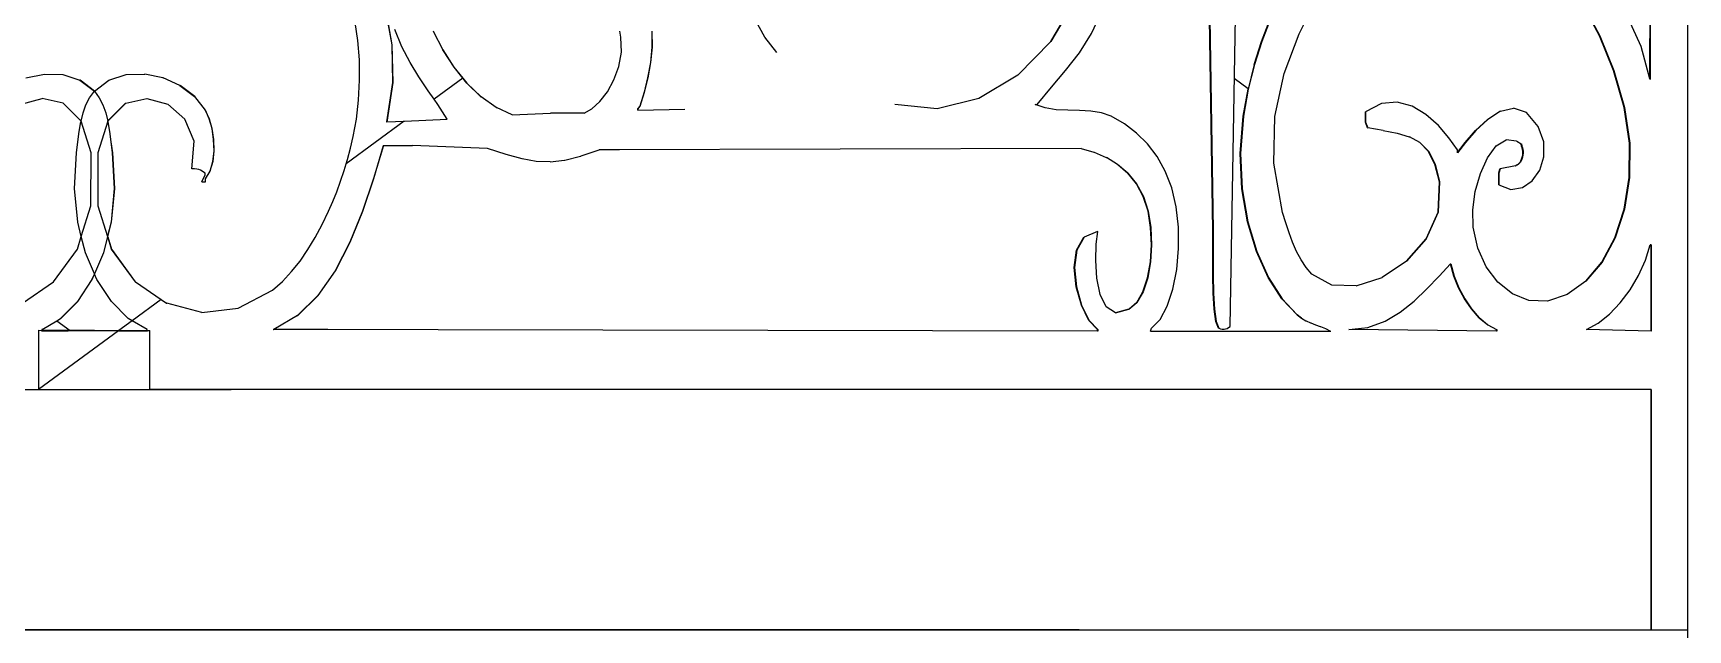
# Model space of a CAD drawing. Header units: inches. Extents: x 1397 to 20304, y -27267 to -746.
# Drawn here: x 14241.66 to 14258.23, y -21189.11 to -21183.13 of the extents above; entities that cross this region are included whole.
import ezdxf

# ---------------------------------------------------------------- set-up
doc = ezdxf.new("R2010")
doc.units = ezdxf.units.IN
doc.header["$LTSCALE"] = 17
doc.header["$MEASUREMENT"] = 0
doc.layers.add('25 BOT BAR', color=12, linetype='Continuous', lineweight=25)

msp = doc.modelspace()

# ---------------------------------------------------------------- linework, layer by layer
for p, q in [((14258.234, -21189.111), (14258.234, -21165.111)), ((14257.854, -21183.592), (14257.859, -21175.374)), ((14257.861, -21175.374), (14257.856, -21183.6)), ((14253.649, -21186.074), (14253.727, -21181.536)), ((14253.478, -21185.108), (14253.433, -21182.37)), ((14253.436, -21182.37), (14253.481, -21185.108)), ((14245.195, -21182.906), (14245.257, -21183.253)), ((14245.259, -21183.253), (14245.197, -21182.906)), ((14251.854, -21183.217), (14252.1, -21182.796)), ((14252.102, -21182.796), (14251.856, -21183.217)), ((14252.263, -21183.138), (14252.364, -21182.916)), ((14254.34, -21183.141), (14254.522, -21182.778)), ((14257.349, -21183.162), (14257.179, -21182.844)), ((14257.181, -21182.844), (14257.351, -21183.162)), ((14257.767, -21183.267), (14257.604, -21182.912)), ((14244.916, -21183.209), (14244.888, -21183.028)), ((14245.356, -21183.272), (14245.285, -21183.097)), ((14248.992, -21183.175), (14248.865, -21182.943)), ((14253.965, -21183.217), (14254.048, -21183.001)), ((14254.051, -21183.001), (14253.967, -21183.217)), ((14244.931, -21183.403), (14244.916, -21183.209)), ((14245.257, -21183.253), (14245.259, -21183.253)), ((14245.257, -21183.253), (14245.264, -21183.628)), ((14245.266, -21183.628), (14245.259, -21183.253)), ((14245.438, -21183.429), (14245.356, -21183.272)), ((14245.67, -21183.115), (14245.765, -21183.3)), ((14245.767, -21183.3), (14245.673, -21183.115)), ((14247.55, -21183.175), (14247.539, -21183.116)), ((14247.554, -21183.326), (14247.55, -21183.175)), ((14247.86, -21183.115), (14247.861, -21183.274)), ((14247.863, -21183.274), (14247.863, -21183.115)), ((14249.112, -21183.327), (14248.992, -21183.175)), ((14251.523, -21183.555), (14251.854, -21183.217)), ((14251.856, -21183.217), (14251.525, -21183.555)), ((14251.854, -21183.217), (14251.856, -21183.217)), ((14252.14, -21183.331), (14252.263, -21183.138)), ((14253.891, -21183.447), (14253.965, -21183.217)), ((14253.967, -21183.217), (14253.894, -21183.447)), ((14253.965, -21183.217), (14253.967, -21183.217)), ((14254.191, -21183.538), (14254.34, -21183.141)), ((14257.349, -21183.162), (14257.351, -21183.162)), ((14257.49, -21183.507), (14257.349, -21183.162)), ((14257.351, -21183.162), (14257.492, -21183.507)), ((14257.854, -21183.592), (14257.767, -21183.267)), ((14244.933, -21183.604), (14244.931, -21183.403)), ((14245.526, -21183.573), (14245.438, -21183.429)), ((14245.765, -21183.3), (14245.767, -21183.3)), ((14245.765, -21183.3), (14245.877, -21183.476)), ((14245.88, -21183.476), (14245.767, -21183.3)), ((14247.528, -21183.47), (14247.554, -21183.326)), ((14247.846, -21183.43), (14247.818, -21183.581)), ((14247.82, -21183.581), (14247.848, -21183.43)), ((14247.861, -21183.274), (14247.846, -21183.43)), ((14247.846, -21183.43), (14247.848, -21183.43)), ((14247.848, -21183.43), (14247.863, -21183.274)), ((14247.861, -21183.274), (14247.863, -21183.274)), ((14252.003, -21183.507), (14252.14, -21183.331)), ((14241.592, -21183.583), (14241.776, -21183.544)), ((14241.778, -21183.544), (14241.776, -21183.544)), ((14241.778, -21183.544), (14241.96, -21183.549)), ((14241.962, -21183.549), (14241.96, -21183.549)), ((14241.962, -21183.549), (14242.131, -21183.605)), ((14242.423, -21183.605), (14242.595, -21183.549)), ((14242.595, -21183.549), (14242.779, -21183.544)), ((14242.779, -21183.544), (14242.781, -21183.544)), ((14242.963, -21183.583), (14242.781, -21183.544)), ((14242.963, -21183.583), (14242.965, -21183.583)), ((14243.134, -21183.66), (14242.965, -21183.583)), ((14244.922, -21183.804), (14244.933, -21183.604)), ((14245.62, -21183.711), (14245.526, -21183.573)), ((14245.965, -21183.586), (14245.679, -21183.796)), ((14245.877, -21183.476), (14245.88, -21183.476)), ((14245.877, -21183.476), (14245.965, -21183.586)), ((14246.008, -21183.636), (14245.88, -21183.476)), ((14245.965, -21183.586), (14246.006, -21183.636)), ((14247.414, -21183.721), (14247.48, -21183.603)), ((14247.48, -21183.603), (14247.528, -21183.47)), ((14247.818, -21183.581), (14247.782, -21183.727)), ((14247.784, -21183.727), (14247.82, -21183.581)), ((14247.818, -21183.581), (14247.82, -21183.581)), ((14251.523, -21183.555), (14251.135, -21183.789)), ((14251.523, -21183.555), (14251.525, -21183.555)), ((14251.86, -21183.675), (14252.003, -21183.507)), ((14253.831, -21183.692), (14253.692, -21183.588)), ((14253.891, -21183.447), (14253.83, -21183.696)), ((14253.894, -21183.447), (14253.832, -21183.696)), ((14253.891, -21183.447), (14253.894, -21183.447)), ((14254.099, -21183.97), (14254.191, -21183.538)), ((14257.49, -21183.507), (14257.492, -21183.507)), ((14257.596, -21183.878), (14257.49, -21183.507)), ((14257.492, -21183.507), (14257.598, -21183.878)), ((14257.856, -21183.6), (14257.854, -21183.592)), ((14242.133, -21183.605), (14242.131, -21183.605)), ((14242.131, -21183.605), (14242.277, -21183.717)), ((14242.278, -21183.716), (14242.133, -21183.605)), ((14242.229, -21183.781), (14242.277, -21183.717)), ((14242.277, -21183.717), (14242.278, -21183.717)), ((14242.278, -21183.716), (14242.423, -21183.605)), ((14242.278, -21183.717), (14242.278, -21183.716)), ((14242.278, -21183.717), (14242.326, -21183.781)), ((14243.134, -21183.66), (14243.136, -21183.66)), ((14243.134, -21183.66), (14243.28, -21183.77)), ((14243.282, -21183.77), (14243.136, -21183.66)), ((14243.28, -21183.77), (14243.282, -21183.77)), ((14243.28, -21183.77), (14243.387, -21183.907)), ((14243.389, -21183.907), (14243.282, -21183.77)), ((14245.264, -21183.628), (14245.205, -21184.025)), ((14245.207, -21184.024), (14245.266, -21183.628)), ((14245.264, -21183.628), (14245.266, -21183.628)), ((14245.679, -21183.796), (14245.62, -21183.711)), ((14246.006, -21183.636), (14246.008, -21183.636)), ((14246.006, -21183.636), (14246.148, -21183.773)), ((14246.15, -21183.773), (14246.008, -21183.636)), ((14247.338, -21183.819), (14247.414, -21183.721)), ((14247.782, -21183.727), (14247.74, -21183.864)), ((14247.743, -21183.864), (14247.784, -21183.727)), ((14247.782, -21183.727), (14247.784, -21183.727)), ((14251.719, -21183.849), (14251.86, -21183.675)), ((14253.781, -21183.966), (14253.83, -21183.696)), ((14253.832, -21183.696), (14253.783, -21183.966)), ((14253.83, -21183.696), (14253.832, -21183.696)), ((14241.545, -21183.847), (14241.753, -21183.788)), ((14241.966, -21183.837), (14241.753, -21183.788)), ((14242.142, -21184.012), (14241.966, -21183.837)), ((14242.144, -21184.017), (14242.164, -21183.934)), ((14242.164, -21183.934), (14242.192, -21183.853)), ((14242.192, -21183.853), (14242.229, -21183.781)), ((14242.326, -21183.781), (14242.362, -21183.853)), ((14242.362, -21183.853), (14242.391, -21183.934)), ((14242.391, -21183.934), (14242.411, -21184.017)), ((14242.589, -21183.837), (14242.412, -21184.012)), ((14242.415, -21184.012), (14242.591, -21183.837)), ((14242.589, -21183.837), (14242.591, -21183.837)), ((14242.591, -21183.837), (14242.801, -21183.788)), ((14242.801, -21183.788), (14243.011, -21183.847)), ((14243.182, -21183.996), (14243.011, -21183.847)), ((14243.387, -21183.907), (14243.425, -21183.991)), ((14243.387, -21183.907), (14243.389, -21183.907)), ((14243.427, -21183.991), (14243.389, -21183.907)), ((14244.901, -21183.995), (14244.922, -21183.804)), ((14245.716, -21183.85), (14245.679, -21183.796)), ((14245.811, -21183.995), (14245.716, -21183.85)), ((14246.148, -21183.773), (14246.15, -21183.773)), ((14246.301, -21183.88), (14246.15, -21183.773)), ((14246.301, -21183.88), (14246.303, -21183.88)), ((14246.461, -21183.951), (14246.303, -21183.88)), ((14247.18, -21183.937), (14247.258, -21183.893)), ((14247.258, -21183.893), (14247.338, -21183.819)), ((14247.74, -21183.864), (14247.718, -21183.893)), ((14247.718, -21183.893), (14247.718, -21183.907)), ((14247.718, -21183.893), (14247.72, -21183.893)), ((14247.718, -21183.907), (14247.72, -21183.907)), ((14247.72, -21183.893), (14247.743, -21183.864)), ((14247.72, -21183.907), (14247.72, -21183.893)), ((14247.72, -21183.907), (14248.19, -21183.897)), ((14247.74, -21183.864), (14247.743, -21183.864)), ((14250.716, -21183.894), (14250.294, -21183.849)), ((14251.133, -21183.789), (14250.716, -21183.894)), ((14251.133, -21183.789), (14251.135, -21183.789)), ((14251.798, -21183.884), (14251.697, -21183.849)), ((14251.697, -21183.849), (14251.719, -21183.849)), ((14251.908, -21183.901), (14251.798, -21183.884)), ((14252.024, -21183.907), (14251.908, -21183.901)), ((14252.141, -21183.909), (14252.024, -21183.907)), ((14252.256, -21183.915), (14252.141, -21183.909)), ((14252.363, -21183.932), (14252.256, -21183.915)), ((14252.46, -21183.966), (14252.363, -21183.932)), ((14255.004, -21183.922), (14255.006, -21183.922)), ((14255.004, -21184.025), (14255.004, -21183.922)), ((14255.165, -21183.838), (14255.006, -21183.922)), ((14255.006, -21183.922), (14255.006, -21184.025)), ((14255.165, -21183.838), (14255.167, -21183.838)), ((14255.322, -21183.824), (14255.167, -21183.838)), ((14255.322, -21183.824), (14255.324, -21183.824)), ((14255.473, -21183.866), (14255.324, -21183.824)), ((14255.611, -21183.95), (14255.473, -21183.866)), ((14256.356, -21183.916), (14256.23, -21183.998)), ((14256.356, -21183.916), (14256.358, -21183.916)), ((14256.358, -21183.916), (14256.487, -21183.885)), ((14256.487, -21183.885), (14256.489, -21183.885)), ((14256.487, -21183.885), (14256.488, -21183.885)), ((14256.617, -21183.929), (14256.489, -21183.885)), ((14256.734, -21184.068), (14256.617, -21183.929)), ((14257.649, -21184.237), (14257.596, -21183.878)), ((14257.596, -21183.878), (14257.598, -21183.878)), ((14257.598, -21183.878), (14257.651, -21184.237)), ((14242.125, -21184.118), (14242.142, -21184.022)), ((14242.144, -21184.017), (14242.142, -21184.012)), ((14242.142, -21184.022), (14242.144, -21184.017)), ((14242.244, -21184.332), (14242.144, -21184.017)), ((14242.411, -21184.017), (14242.31, -21184.332)), ((14242.412, -21184.013), (14242.411, -21184.017)), ((14242.411, -21184.017), (14242.412, -21184.021)), ((14242.412, -21184.012), (14242.415, -21184.012)), ((14242.412, -21184.012), (14242.412, -21184.013)), ((14242.413, -21184.017), (14242.412, -21184.013)), ((14242.412, -21184.021), (14242.413, -21184.017)), ((14242.412, -21184.021), (14242.412, -21184.022)), ((14242.412, -21184.022), (14242.429, -21184.118)), ((14242.414, -21184.022), (14242.412, -21184.022)), ((14242.413, -21184.017), (14242.415, -21184.012)), ((14242.414, -21184.022), (14242.413, -21184.017)), ((14242.431, -21184.118), (14242.414, -21184.022)), ((14243.275, -21184.217), (14243.182, -21183.996)), ((14243.425, -21183.991), (14243.427, -21183.991)), ((14243.425, -21183.991), (14243.453, -21184.091)), ((14243.455, -21184.091), (14243.427, -21183.991)), ((14243.453, -21184.091), (14243.455, -21184.091)), ((14243.453, -21184.091), (14243.469, -21184.2)), ((14243.471, -21184.2), (14243.455, -21184.091)), ((14245.379, -21184.016), (14244.797, -21184.443)), ((14244.868, -21184.171), (14244.901, -21183.995)), ((14245.205, -21184.025), (14245.207, -21184.024)), ((14245.207, -21184.024), (14245.379, -21184.016)), ((14245.379, -21184.016), (14245.381, -21184.016)), ((14245.381, -21184.016), (14245.811, -21183.995)), ((14246.461, -21183.951), (14246.843, -21183.937)), ((14247.18, -21183.937), (14246.843, -21183.937)), ((14252.591, -21184.043), (14252.46, -21183.966)), ((14252.713, -21184.135), (14252.591, -21184.043)), ((14253.751, -21184.339), (14253.781, -21183.966)), ((14253.783, -21183.966), (14253.753, -21184.339)), ((14253.781, -21183.966), (14253.783, -21183.966)), ((14254.086, -21184.435), (14254.099, -21183.97)), ((14255.004, -21184.025), (14255.006, -21184.025)), ((14255.027, -21184.083), (14255.004, -21184.025)), ((14255.006, -21184.025), (14255.029, -21184.083)), ((14255.027, -21184.083), (14255.029, -21184.083)), ((14255.181, -21184.108), (14255.029, -21184.083)), ((14255.735, -21184.06), (14255.611, -21183.95)), ((14255.841, -21184.183), (14255.735, -21184.06)), ((14256.108, -21184.109), (14256.227, -21183.998)), ((14256.23, -21183.998), (14256.11, -21184.109)), ((14256.227, -21183.998), (14256.23, -21183.998)), ((14256.79, -21184.222), (14256.734, -21184.068)), ((14242.097, -21184.332), (14242.111, -21184.222)), ((14242.111, -21184.222), (14242.125, -21184.118)), ((14242.429, -21184.118), (14242.443, -21184.222)), ((14242.431, -21184.118), (14242.429, -21184.118)), ((14242.446, -21184.222), (14242.431, -21184.118)), ((14242.443, -21184.222), (14242.457, -21184.332)), ((14242.446, -21184.222), (14242.443, -21184.222)), ((14242.46, -21184.332), (14242.446, -21184.222)), ((14243.253, -21184.493), (14243.275, -21184.217)), ((14243.469, -21184.2), (14243.471, -21184.2)), ((14243.469, -21184.2), (14243.473, -21184.312)), ((14243.475, -21184.312), (14243.471, -21184.2)), ((14244.841, -21184.286), (14244.868, -21184.171)), ((14245.171, -21184.259), (14245.073, -21184.59)), ((14245.075, -21184.59), (14245.173, -21184.259)), ((14245.173, -21184.259), (14245.171, -21184.259)), ((14245.173, -21184.259), (14245.463, -21184.259)), ((14246.215, -21184.288), (14245.463, -21184.259)), ((14252.823, -21184.243), (14252.713, -21184.135)), ((14252.92, -21184.37), (14252.823, -21184.243)), ((14255.181, -21184.108), (14255.184, -21184.108)), ((14255.184, -21184.108), (14255.321, -21184.135)), ((14255.321, -21184.135), (14255.323, -21184.135)), ((14255.323, -21184.135), (14255.443, -21184.172)), ((14255.443, -21184.172), (14255.445, -21184.172)), ((14255.548, -21184.229), (14255.445, -21184.172)), ((14255.548, -21184.229), (14255.55, -21184.229)), ((14255.634, -21184.318), (14255.548, -21184.229)), ((14255.55, -21184.229), (14255.636, -21184.318)), ((14255.926, -21184.303), (14255.841, -21184.183)), ((14256.007, -21184.228), (14255.926, -21184.332)), ((14255.926, -21184.329), (14256.005, -21184.228)), ((14256.005, -21184.228), (14256.108, -21184.109)), ((14256.005, -21184.228), (14256.007, -21184.228)), ((14256.11, -21184.109), (14256.007, -21184.228)), ((14256.108, -21184.109), (14256.11, -21184.109)), ((14256.227, -21184.382), (14256.315, -21184.263)), ((14256.315, -21184.263), (14256.414, -21184.202)), ((14256.519, -21184.215), (14256.414, -21184.202)), ((14256.519, -21184.215), (14256.521, -21184.215)), ((14256.521, -21184.215), (14256.564, -21184.244)), ((14256.564, -21184.244), (14256.566, -21184.244)), ((14256.569, -21184.265), (14256.564, -21184.244)), ((14256.566, -21184.244), (14256.571, -21184.265)), ((14256.569, -21184.265), (14256.571, -21184.265)), ((14256.574, -21184.284), (14256.569, -21184.265)), ((14256.571, -21184.265), (14256.576, -21184.284)), ((14256.792, -21184.372), (14256.79, -21184.222)), ((14257.647, -21184.579), (14257.649, -21184.237)), ((14257.649, -21184.237), (14257.651, -21184.237)), ((14257.651, -21184.237), (14257.649, -21184.579)), ((14242.078, -21184.691), (14242.097, -21184.332)), ((14242.243, -21184.863), (14242.244, -21184.332)), ((14242.31, -21184.332), (14242.312, -21184.863)), ((14242.46, -21184.332), (14242.457, -21184.332)), ((14242.457, -21184.332), (14242.477, -21184.691)), ((14242.479, -21184.691), (14242.46, -21184.332)), ((14243.462, -21184.419), (14243.434, -21184.516)), ((14243.436, -21184.516), (14243.464, -21184.419)), ((14243.473, -21184.312), (14243.462, -21184.419)), ((14243.462, -21184.419), (14243.464, -21184.419)), ((14243.464, -21184.419), (14243.475, -21184.312)), ((14243.473, -21184.312), (14243.475, -21184.312)), ((14244.797, -21184.443), (14244.81, -21184.4)), ((14244.81, -21184.4), (14244.841, -21184.286)), ((14246.4, -21184.35), (14246.215, -21184.288)), ((14246.559, -21184.394), (14246.4, -21184.35)), ((14246.702, -21184.419), (14246.559, -21184.394)), ((14246.84, -21184.423), (14246.702, -21184.419)), ((14246.84, -21184.423), (14246.842, -21184.423)), ((14246.842, -21184.423), (14246.985, -21184.406)), ((14246.985, -21184.406), (14246.987, -21184.406)), ((14246.987, -21184.406), (14247.146, -21184.366)), ((14247.146, -21184.366), (14247.149, -21184.366)), ((14247.337, -21184.303), (14247.149, -21184.366)), ((14252.157, -21184.288), (14247.332, -21184.303)), ((14247.337, -21184.303), (14247.339, -21184.303)), ((14247.534, -21184.302), (14247.339, -21184.303)), ((14252.157, -21184.288), (14252.285, -21184.327)), ((14252.285, -21184.327), (14252.288, -21184.327)), ((14252.288, -21184.327), (14252.409, -21184.381)), ((14252.409, -21184.381), (14252.411, -21184.381)), ((14252.523, -21184.451), (14252.411, -21184.381)), ((14253.001, -21184.517), (14252.92, -21184.37)), ((14253.751, -21184.339), (14253.753, -21184.339)), ((14253.767, -21184.694), (14253.751, -21184.339)), ((14253.753, -21184.339), (14253.769, -21184.694)), ((14255.634, -21184.318), (14255.636, -21184.318)), ((14255.7, -21184.446), (14255.634, -21184.318)), ((14255.636, -21184.318), (14255.702, -21184.446)), ((14255.926, -21184.329), (14255.926, -21184.303)), ((14255.926, -21184.332), (14255.926, -21184.329)), ((14256.156, -21184.54), (14256.227, -21184.382)), ((14256.545, -21184.436), (14256.553, -21184.425)), ((14256.556, -21184.425), (14256.547, -21184.436)), ((14256.553, -21184.425), (14256.561, -21184.412)), ((14256.553, -21184.425), (14256.556, -21184.425)), ((14256.563, -21184.412), (14256.556, -21184.425)), ((14256.561, -21184.412), (14256.568, -21184.396)), ((14256.561, -21184.412), (14256.563, -21184.412)), ((14256.57, -21184.396), (14256.563, -21184.412)), ((14256.568, -21184.396), (14256.575, -21184.376)), ((14256.568, -21184.396), (14256.57, -21184.396)), ((14256.577, -21184.376), (14256.57, -21184.396)), ((14256.574, -21184.284), (14256.576, -21184.284)), ((14256.578, -21184.301), (14256.574, -21184.284)), ((14256.575, -21184.376), (14256.58, -21184.355)), ((14256.575, -21184.376), (14256.577, -21184.376)), ((14256.576, -21184.284), (14256.58, -21184.301)), ((14256.582, -21184.355), (14256.577, -21184.376)), ((14256.578, -21184.301), (14256.58, -21184.301)), ((14256.581, -21184.318), (14256.578, -21184.301)), ((14256.58, -21184.301), (14256.583, -21184.318)), ((14256.58, -21184.355), (14256.581, -21184.336)), ((14256.58, -21184.355), (14256.582, -21184.355)), ((14256.581, -21184.318), (14256.583, -21184.318)), ((14256.581, -21184.336), (14256.581, -21184.318)), ((14256.581, -21184.336), (14256.584, -21184.336)), ((14256.584, -21184.336), (14256.582, -21184.355)), ((14256.583, -21184.318), (14256.584, -21184.336)), ((14256.751, -21184.506), (14256.792, -21184.372)), ((14243.28, -21184.494), (14243.253, -21184.493)), ((14243.302, -21184.497), (14243.28, -21184.494)), ((14243.322, -21184.501), (14243.302, -21184.497)), ((14243.339, -21184.508), (14243.322, -21184.501)), ((14243.355, -21184.516), (14243.339, -21184.508)), ((14243.354, -21184.625), (14243.387, -21184.552)), ((14243.371, -21184.525), (14243.355, -21184.516)), ((14243.387, -21184.537), (14243.371, -21184.525)), ((14243.434, -21184.516), (14243.387, -21184.595)), ((14243.387, -21184.552), (14243.387, -21184.537)), ((14243.387, -21184.595), (14243.389, -21184.595)), ((14243.387, -21184.595), (14243.387, -21184.625)), ((14243.389, -21184.595), (14243.436, -21184.516)), ((14243.389, -21184.625), (14243.389, -21184.595)), ((14243.434, -21184.516), (14243.436, -21184.516)), ((14244.742, -21184.618), (14244.777, -21184.51)), ((14244.777, -21184.51), (14244.797, -21184.443)), ((14245.073, -21184.59), (14244.963, -21184.917)), ((14244.965, -21184.917), (14245.075, -21184.59)), ((14245.073, -21184.59), (14245.075, -21184.59)), ((14252.624, -21184.538), (14252.523, -21184.451)), ((14252.523, -21184.451), (14252.525, -21184.451)), ((14252.525, -21184.451), (14252.627, -21184.538)), ((14252.624, -21184.538), (14252.627, -21184.538)), ((14252.711, -21184.644), (14252.624, -21184.538)), ((14252.627, -21184.538), (14252.713, -21184.644)), ((14253.065, -21184.684), (14253.001, -21184.517)), ((14254.176, -21184.932), (14254.086, -21184.435)), ((14255.7, -21184.446), (14255.702, -21184.446)), ((14255.745, -21184.625), (14255.7, -21184.446)), ((14255.702, -21184.446), (14255.747, -21184.625)), ((14256.105, -21184.72), (14256.156, -21184.54)), ((14256.339, -21184.537), (14256.351, -21184.493)), ((14256.339, -21184.537), (14256.342, -21184.537)), ((14256.339, -21184.654), (14256.339, -21184.537)), ((14256.353, -21184.493), (14256.342, -21184.537)), ((14256.342, -21184.537), (14256.342, -21184.654)), ((14256.351, -21184.493), (14256.353, -21184.493)), ((14256.508, -21184.464), (14256.353, -21184.493)), ((14256.508, -21184.464), (14256.51, -21184.464)), ((14256.523, -21184.454), (14256.51, -21184.464)), ((14256.523, -21184.454), (14256.535, -21184.445)), ((14256.523, -21184.454), (14256.525, -21184.454)), ((14256.538, -21184.445), (14256.525, -21184.454)), ((14256.535, -21184.445), (14256.545, -21184.436)), ((14256.535, -21184.445), (14256.538, -21184.445)), ((14256.547, -21184.436), (14256.538, -21184.445)), ((14256.545, -21184.436), (14256.547, -21184.436)), ((14256.676, -21184.613), (14256.751, -21184.506)), ((14257.596, -21184.898), (14257.647, -21184.579)), ((14257.649, -21184.579), (14257.599, -21184.898)), ((14257.647, -21184.579), (14257.649, -21184.579)), ((14242.11, -21185.027), (14242.078, -21184.691)), ((14242.477, -21184.691), (14242.444, -21185.027)), ((14242.447, -21185.027), (14242.479, -21184.691)), ((14242.479, -21184.691), (14242.477, -21184.691)), ((14243.354, -21184.625), (14243.387, -21184.625)), ((14243.387, -21184.625), (14243.389, -21184.625)), ((14244.664, -21184.822), (14244.704, -21184.722)), ((14244.704, -21184.722), (14244.742, -21184.618)), ((14252.711, -21184.644), (14252.713, -21184.644)), ((14252.779, -21184.77), (14252.711, -21184.644)), ((14252.713, -21184.644), (14252.782, -21184.77)), ((14253.11, -21184.874), (14253.065, -21184.684)), ((14253.767, -21184.694), (14253.769, -21184.694)), ((14253.824, -21185.023), (14253.767, -21184.694)), ((14253.769, -21184.694), (14253.826, -21185.023)), ((14255.732, -21184.926), (14255.745, -21184.625)), ((14255.747, -21184.625), (14255.734, -21184.926)), ((14255.745, -21184.625), (14255.747, -21184.625)), ((14256.079, -21184.905), (14256.105, -21184.72)), ((14256.339, -21184.654), (14256.342, -21184.654)), ((14256.342, -21184.654), (14256.46, -21184.699)), ((14256.46, -21184.699), (14256.462, -21184.699)), ((14256.462, -21184.699), (14256.577, -21184.681)), ((14256.577, -21184.681), (14256.676, -21184.613)), ((14242.146, -21185.171), (14242.243, -21184.863)), ((14242.312, -21184.863), (14242.408, -21185.171)), ((14244.557, -21185.052), (14244.621, -21184.918)), ((14244.621, -21184.918), (14244.664, -21184.822)), ((14244.963, -21184.917), (14244.836, -21185.229)), ((14244.838, -21185.229), (14244.965, -21184.917)), ((14244.963, -21184.917), (14244.965, -21184.917)), ((14252.779, -21184.77), (14252.782, -21184.77)), ((14252.828, -21184.918), (14252.779, -21184.77)), ((14252.782, -21184.77), (14252.83, -21184.918)), ((14252.828, -21184.918), (14252.83, -21184.918)), ((14252.854, -21185.081), (14252.828, -21184.918)), ((14252.83, -21184.918), (14252.857, -21185.081)), ((14253.133, -21185.079), (14253.11, -21184.874)), ((14255.612, -21185.196), (14255.732, -21184.926)), ((14255.734, -21184.926), (14255.614, -21185.196)), ((14255.732, -21184.926), (14255.734, -21184.926)), ((14256.083, -21185.079), (14256.079, -21184.905)), ((14257.503, -21185.184), (14257.596, -21184.898)), ((14257.599, -21184.898), (14257.505, -21185.184)), ((14257.596, -21184.898), (14257.599, -21184.898)), ((14242.146, -21185.171), (14242.11, -21185.027)), ((14242.444, -21185.027), (14242.409, -21185.167)), ((14242.411, -21185.171), (14242.447, -21185.027)), ((14242.447, -21185.027), (14242.444, -21185.027)), ((14244.488, -21185.18), (14244.557, -21185.052)), ((14252.854, -21185.081), (14252.857, -21185.081)), ((14252.862, -21185.254), (14252.854, -21185.081)), ((14252.857, -21185.081), (14252.864, -21185.254)), ((14253.134, -21185.292), (14253.133, -21185.079)), ((14253.824, -21185.023), (14253.826, -21185.023)), ((14253.914, -21185.321), (14253.824, -21185.023)), ((14253.826, -21185.023), (14253.916, -21185.321)), ((14254.207, -21185.034), (14254.176, -21184.932)), ((14254.24, -21185.133), (14254.207, -21185.034)), ((14256.131, -21185.287), (14256.083, -21185.079)), ((14242.107, -21185.297), (14242.146, -21185.171)), ((14242.187, -21185.333), (14242.146, -21185.171)), ((14242.408, -21185.171), (14242.368, -21185.333)), ((14242.409, -21185.167), (14242.408, -21185.171)), ((14242.408, -21185.171), (14242.41, -21185.175)), ((14242.411, -21185.171), (14242.409, -21185.167)), ((14242.41, -21185.175), (14242.411, -21185.171)), ((14242.41, -21185.175), (14242.448, -21185.297)), ((14242.45, -21185.297), (14242.411, -21185.171)), ((14244.415, -21185.302), (14244.488, -21185.18)), ((14244.836, -21185.229), (14244.689, -21185.514)), ((14244.691, -21185.514), (14244.838, -21185.229)), ((14244.836, -21185.229), (14244.838, -21185.229)), ((14252.111, -21185.307), (14252.186, -21185.179)), ((14252.188, -21185.179), (14252.114, -21185.307)), ((14252.186, -21185.179), (14252.188, -21185.179)), ((14252.323, -21185.122), (14252.188, -21185.179)), ((14252.304, -21185.412), (14252.309, -21185.248)), ((14252.309, -21185.248), (14252.325, -21185.122)), ((14252.323, -21185.122), (14252.323, -21185.123)), ((14252.323, -21185.122), (14252.325, -21185.122)), ((14252.852, -21185.426), (14252.862, -21185.254)), ((14252.864, -21185.254), (14252.854, -21185.426)), ((14252.862, -21185.254), (14252.864, -21185.254)), ((14253.477, -21185.379), (14253.478, -21185.222)), ((14253.478, -21185.108), (14253.481, -21185.108)), ((14253.478, -21185.222), (14253.478, -21185.108)), ((14253.478, -21185.222), (14253.48, -21185.222)), ((14253.48, -21185.222), (14253.479, -21185.379)), ((14253.481, -21185.108), (14253.48, -21185.222)), ((14254.276, -21185.229), (14254.24, -21185.133)), ((14254.316, -21185.32), (14254.276, -21185.229)), ((14255.415, -21185.419), (14255.612, -21185.196)), ((14255.614, -21185.196), (14255.417, -21185.419)), ((14255.612, -21185.196), (14255.614, -21185.196)), ((14257.372, -21185.427), (14257.503, -21185.184)), ((14257.505, -21185.184), (14257.374, -21185.427)), ((14257.503, -21185.184), (14257.505, -21185.184)), ((14257.808, -21185.409), (14257.856, -21185.254)), ((14257.865, -21185.254), (14257.856, -21185.254)), ((14257.867, -21185.254), (14257.865, -21185.254)), ((14257.865, -21186.118), (14257.865, -21185.254)), ((14257.867, -21185.254), (14257.867, -21186.118)), ((14241.868, -21185.625), (14242.107, -21185.297)), ((14242.277, -21185.545), (14242.187, -21185.333)), ((14242.368, -21185.333), (14242.277, -21185.545)), ((14242.448, -21185.297), (14242.687, -21185.625)), ((14242.448, -21185.297), (14242.45, -21185.297)), ((14242.689, -21185.625), (14242.45, -21185.297)), ((14244.252, -21185.523), (14244.337, -21185.417)), ((14244.337, -21185.417), (14244.415, -21185.302)), ((14252.089, -21185.481), (14252.111, -21185.307)), ((14252.114, -21185.307), (14252.091, -21185.481)), ((14252.111, -21185.307), (14252.114, -21185.307)), ((14252.314, -21185.589), (14252.304, -21185.412)), ((14252.823, -21185.586), (14252.852, -21185.426)), ((14252.854, -21185.426), (14252.825, -21185.586)), ((14252.852, -21185.426), (14252.854, -21185.426)), ((14253.115, -21185.502), (14253.134, -21185.292)), ((14253.477, -21185.557), (14253.477, -21185.379)), ((14253.477, -21185.379), (14253.479, -21185.379)), ((14253.479, -21185.379), (14253.479, -21185.557)), ((14253.914, -21185.321), (14253.916, -21185.321)), ((14254.031, -21185.58), (14253.914, -21185.321)), ((14253.916, -21185.321), (14254.034, -21185.58)), ((14254.361, -21185.404), (14254.316, -21185.32)), ((14254.411, -21185.481), (14254.361, -21185.404)), ((14255.415, -21185.419), (14255.173, -21185.58)), ((14255.415, -21185.419), (14255.417, -21185.419)), ((14256.215, -21185.474), (14256.131, -21185.287)), ((14257.211, -21185.619), (14257.372, -21185.427)), ((14257.374, -21185.427), (14257.213, -21185.619)), ((14257.372, -21185.427), (14257.374, -21185.427)), ((14257.74, -21185.56), (14257.808, -21185.409)), ((14242.277, -21185.545), (14242.253, -21185.601)), ((14242.256, -21185.601), (14242.278, -21185.547)), ((14242.278, -21185.547), (14242.277, -21185.545)), ((14242.301, -21185.601), (14242.278, -21185.547)), ((14244.16, -21185.62), (14244.252, -21185.523)), ((14244.689, -21185.514), (14244.515, -21185.762)), ((14244.517, -21185.762), (14244.691, -21185.514)), ((14244.689, -21185.514), (14244.691, -21185.514)), ((14252.089, -21185.481), (14252.091, -21185.481)), ((14252.108, -21185.674), (14252.089, -21185.481)), ((14252.091, -21185.481), (14252.11, -21185.674)), ((14252.347, -21185.753), (14252.314, -21185.589)), ((14252.777, -21185.725), (14252.823, -21185.586)), ((14252.825, -21185.586), (14252.78, -21185.725)), ((14252.823, -21185.586), (14252.825, -21185.586)), ((14253.077, -21185.699), (14253.115, -21185.502)), ((14253.477, -21185.557), (14253.479, -21185.557)), ((14253.481, -21185.737), (14253.477, -21185.557)), ((14253.479, -21185.557), (14253.483, -21185.737)), ((14254.031, -21185.58), (14254.034, -21185.58)), ((14254.169, -21185.794), (14254.031, -21185.58)), ((14254.034, -21185.58), (14254.171, -21185.794)), ((14254.468, -21185.547), (14254.411, -21185.481)), ((14254.668, -21185.659), (14254.468, -21185.547)), ((14254.913, -21185.665), (14255.171, -21185.58)), ((14255.171, -21185.58), (14255.173, -21185.58)), ((14255.621, -21185.695), (14255.742, -21185.568)), ((14255.742, -21185.568), (14255.857, -21185.446)), ((14255.857, -21185.446), (14255.859, -21185.445)), ((14255.891, -21185.567), (14255.857, -21185.446)), ((14255.859, -21185.445), (14255.893, -21185.567)), ((14255.891, -21185.567), (14255.893, -21185.567)), ((14255.938, -21185.685), (14255.891, -21185.567)), ((14255.893, -21185.567), (14255.94, -21185.685)), ((14256.332, -21185.63), (14256.215, -21185.474)), ((14257.655, -21185.704), (14257.74, -21185.56)), ((14241.556, -21185.84), (14241.868, -21185.625)), ((14242.253, -21185.601), (14242.108, -21185.823)), ((14242.11, -21185.823), (14242.256, -21185.601)), ((14242.256, -21185.601), (14242.253, -21185.601)), ((14242.447, -21185.823), (14242.301, -21185.601)), ((14242.687, -21185.625), (14242.689, -21185.625)), ((14242.689, -21185.625), (14242.945, -21185.803)), ((14243.716, -21185.89), (14244.06, -21185.708)), ((14244.06, -21185.708), (14244.16, -21185.62)), ((14252.108, -21185.674), (14252.11, -21185.674)), ((14252.16, -21185.86), (14252.108, -21185.674)), ((14252.11, -21185.674), (14252.162, -21185.86)), ((14252.408, -21185.877), (14252.347, -21185.753)), ((14252.715, -21185.833), (14252.777, -21185.725)), ((14252.78, -21185.725), (14252.717, -21185.833)), ((14252.777, -21185.725), (14252.78, -21185.725)), ((14253.021, -21185.869), (14253.077, -21185.699)), ((14253.491, -21185.899), (14253.481, -21185.737)), ((14253.481, -21185.737), (14253.483, -21185.737)), ((14253.483, -21185.737), (14253.493, -21185.899)), ((14254.913, -21185.665), (14254.668, -21185.659)), ((14255.493, -21185.819), (14255.621, -21185.695)), ((14255.938, -21185.685), (14255.94, -21185.685)), ((14255.997, -21185.796), (14255.938, -21185.685)), ((14255.94, -21185.685), (14255.999, -21185.796)), ((14256.476, -21185.746), (14256.332, -21185.63)), ((14256.642, -21185.811), (14256.476, -21185.746)), ((14257.024, -21185.752), (14256.827, -21185.817)), ((14257.024, -21185.752), (14257.026, -21185.752)), ((14257.211, -21185.619), (14257.026, -21185.752)), ((14257.211, -21185.619), (14257.213, -21185.619)), ((14257.557, -21185.835), (14257.655, -21185.704)), ((14242.108, -21185.823), (14241.938, -21185.993)), ((14241.94, -21185.993), (14242.11, -21185.823)), ((14242.11, -21185.823), (14242.108, -21185.823)), ((14242.616, -21185.993), (14242.447, -21185.823)), ((14242.945, -21185.803), (14242.654, -21186.015)), ((14242.945, -21185.803), (14242.999, -21185.84)), ((14242.999, -21185.84), (14243.001, -21185.84)), ((14243.352, -21185.931), (14243.001, -21185.84)), ((14243.352, -21185.931), (14243.716, -21185.89)), ((14244.515, -21185.762), (14244.311, -21185.962)), ((14244.313, -21185.962), (14244.517, -21185.762)), ((14244.515, -21185.762), (14244.517, -21185.762)), ((14252.16, -21185.86), (14252.162, -21185.86)), ((14252.235, -21186.012), (14252.16, -21185.86)), ((14252.162, -21185.86), (14252.237, -21186.012)), ((14252.502, -21185.934), (14252.408, -21185.877)), ((14252.502, -21185.934), (14252.637, -21185.898)), ((14252.637, -21185.898), (14252.503, -21185.934)), ((14252.637, -21185.898), (14252.715, -21185.833)), ((14252.637, -21185.898), (14252.639, -21185.898)), ((14252.717, -21185.833), (14252.639, -21185.898)), ((14252.715, -21185.833), (14252.717, -21185.833)), ((14252.95, -21186.003), (14253.021, -21185.869)), ((14253.491, -21185.899), (14253.493, -21185.899)), ((14253.508, -21186.023), (14253.491, -21185.899)), ((14253.493, -21185.899), (14253.51, -21186.023)), ((14254.169, -21185.794), (14254.171, -21185.794)), ((14254.32, -21185.957), (14254.169, -21185.794)), ((14254.171, -21185.794), (14254.322, -21185.957)), ((14255.354, -21185.93), (14255.493, -21185.819)), ((14256.066, -21185.897), (14255.997, -21185.796)), ((14255.997, -21185.796), (14255.999, -21185.796)), ((14255.999, -21185.796), (14256.068, -21185.897)), ((14256.066, -21185.897), (14256.068, -21185.897)), ((14256.143, -21185.984), (14256.066, -21185.897)), ((14256.068, -21185.897), (14256.145, -21185.984)), ((14256.827, -21185.817), (14256.642, -21185.811)), ((14257.449, -21185.948), (14257.557, -21185.835)), ((14241.753, -21186.103), (14241.902, -21186.015)), ((14241.901, -21186.015), (14241.902, -21186.015)), ((14241.902, -21186.015), (14241.938, -21185.993)), ((14241.902, -21186.015), (14242.035, -21186.113)), ((14241.94, -21185.993), (14241.938, -21185.993)), ((14242.654, -21186.015), (14242.522, -21186.113)), ((14242.654, -21186.015), (14242.616, -21185.993)), ((14242.804, -21186.103), (14242.654, -21186.015)), ((14244.311, -21185.962), (14244.074, -21186.103)), ((14244.311, -21185.962), (14244.313, -21185.962)), ((14252.235, -21186.012), (14252.237, -21186.012)), ((14252.323, -21186.103), (14252.235, -21186.012)), ((14252.237, -21186.012), (14252.325, -21186.103)), ((14252.503, -21185.934), (14252.502, -21185.934)), ((14252.852, -21186.118), (14252.863, -21186.089)), ((14252.863, -21186.089), (14252.95, -21186.003)), ((14253.508, -21186.023), (14253.51, -21186.023)), ((14253.534, -21186.089), (14253.508, -21186.023)), ((14253.51, -21186.023), (14253.537, -21186.089)), ((14253.534, -21186.089), (14253.537, -21186.089)), ((14253.537, -21186.089), (14253.553, -21186.097)), ((14253.62, -21186.091), (14253.635, -21186.083)), ((14253.635, -21186.083), (14253.649, -21186.074)), ((14254.32, -21185.957), (14254.322, -21185.957)), ((14254.364, -21185.99), (14254.32, -21185.957)), ((14254.322, -21185.957), (14254.366, -21185.99)), ((14254.364, -21185.99), (14254.366, -21185.99)), ((14254.366, -21185.99), (14254.409, -21186.015)), ((14254.409, -21186.015), (14254.411, -21186.015)), ((14254.411, -21186.015), (14254.455, -21186.036)), ((14254.455, -21186.036), (14254.458, -21186.036)), ((14254.458, -21186.036), (14254.504, -21186.054)), ((14254.504, -21186.054), (14254.506, -21186.054)), ((14254.506, -21186.054), (14254.553, -21186.072)), ((14254.553, -21186.072), (14254.555, -21186.072)), ((14254.555, -21186.072), (14254.604, -21186.092)), ((14254.838, -21186.103), (14255.03, -21186.081)), ((14255.03, -21186.081), (14255.201, -21186.02)), ((14255.201, -21186.02), (14255.354, -21185.93)), ((14256.143, -21185.984), (14256.145, -21185.984)), ((14256.227, -21186.054), (14256.143, -21185.984)), ((14256.145, -21185.984), (14256.23, -21186.054)), ((14256.227, -21186.054), (14256.23, -21186.054)), ((14256.23, -21186.054), (14256.317, -21186.103)), ((14257.217, -21186.103), (14257.334, -21186.039)), ((14257.334, -21186.039), (14257.449, -21185.948)), ((14241.717, -21186.11), (14241.717, -21186.703)), ((14241.717, -21186.11), (14241.751, -21186.111)), ((14242.517, -21186.116), (14241.717, -21186.703)), ((14241.753, -21186.103), (14241.751, -21186.103)), ((14241.751, -21186.103), (14241.751, -21186.111)), ((14241.753, -21186.111), (14241.751, -21186.111)), ((14241.751, -21186.111), (14241.751, -21186.118)), ((14241.751, -21186.118), (14242.277, -21186.114)), ((14241.753, -21186.111), (14241.753, -21186.103)), ((14242.035, -21186.113), (14241.753, -21186.111)), ((14242.277, -21186.114), (14242.035, -21186.113)), ((14242.278, -21186.114), (14242.277, -21186.114)), ((14242.278, -21186.114), (14242.522, -21186.113)), ((14242.278, -21186.114), (14242.517, -21186.116)), ((14242.522, -21186.113), (14242.517, -21186.116)), ((14242.517, -21186.116), (14242.804, -21186.118)), ((14242.522, -21186.113), (14242.804, -21186.111)), ((14242.804, -21186.111), (14242.804, -21186.103)), ((14242.804, -21186.118), (14242.804, -21186.111)), ((14242.804, -21186.111), (14242.833, -21186.111)), ((14242.833, -21186.703), (14242.833, -21186.111)), ((14252.323, -21186.118), (14244.067, -21186.103)), ((14244.072, -21186.103), (14244.074, -21186.103)), ((14244.616, -21186.104), (14244.074, -21186.103)), ((14252.323, -21186.103), (14252.325, -21186.103)), ((14252.323, -21186.118), (14252.323, -21186.103)), ((14252.325, -21186.118), (14252.323, -21186.118)), ((14252.325, -21186.103), (14252.325, -21186.118)), ((14252.852, -21186.118), (14254.656, -21186.118)), ((14253.553, -21186.097), (14253.555, -21186.097)), ((14253.555, -21186.097), (14253.57, -21186.1)), ((14253.57, -21186.1), (14253.572, -21186.1)), ((14253.572, -21186.1), (14253.589, -21186.1)), ((14253.589, -21186.1), (14253.605, -21186.097)), ((14253.605, -21186.097), (14253.62, -21186.091)), ((14254.604, -21186.092), (14254.606, -21186.092)), ((14254.606, -21186.092), (14254.656, -21186.118)), ((14254.656, -21186.118), (14254.659, -21186.118)), ((14256.317, -21186.118), (14254.838, -21186.103)), ((14256.317, -21186.118), (14256.317, -21186.103)), ((14256.317, -21186.103), (14256.319, -21186.103)), ((14256.319, -21186.118), (14256.317, -21186.118)), ((14256.319, -21186.103), (14256.319, -21186.118)), ((14257.865, -21186.118), (14257.217, -21186.103)), ((14257.867, -21186.118), (14257.865, -21186.118)), ((14226.685, -21186.703), (14241.717, -21186.703)), ((14241.717, -21186.703), (14242.833, -21186.703)), ((14242.833, -21186.703), (14243.646, -21186.703)), ((14257.865, -21186.703), (14242.833, -21186.703)), ((14257.865, -21189.111), (14257.865, -21186.703)), ((14257.865, -21186.703), (14257.867, -21186.703)), ((14257.867, -21186.703), (14257.867, -21189.111)), ((14252.139, -21189.111), (14226.234, -21189.111)), ((14232.411, -21189.111), (14258.234, -21189.111)), ((14257.865, -21189.111), (14257.867, -21189.111)), ((14257.867, -21189.111), (14258.234, -21189.111))]:
    msp.add_line(p, q)
at = {"layer": '25 BOT BAR'}
msp.add_line((14258.234, -21195.486), (14258.234, -21106.111), dxfattribs=at)

doc.saveas('drawing.dxf')
